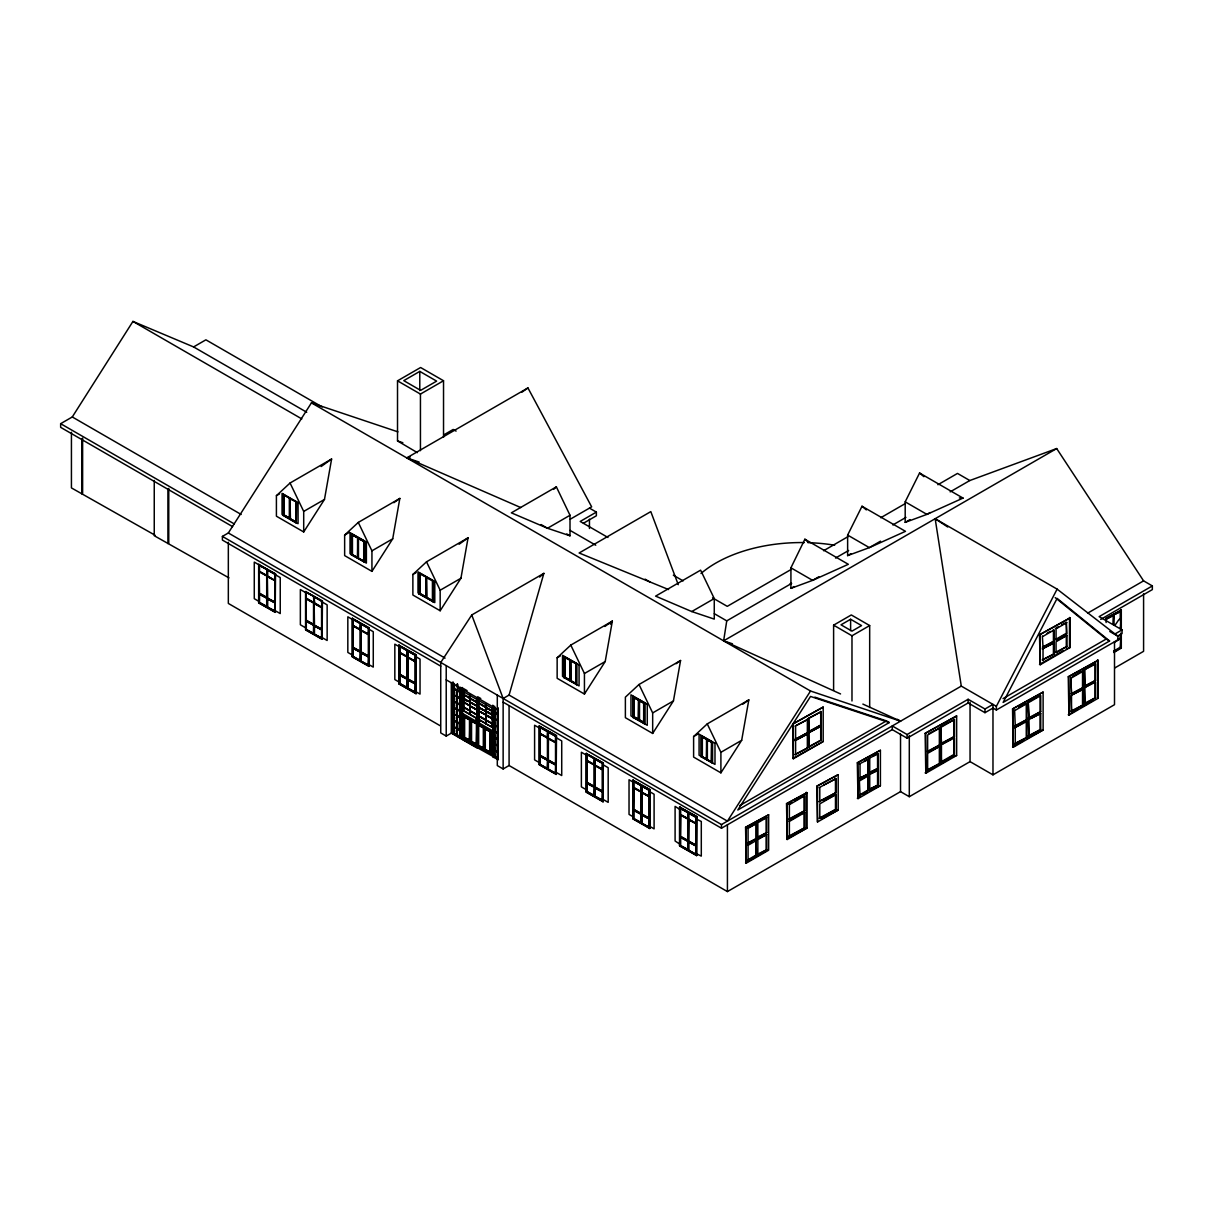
<?xml version="1.0" encoding="UTF-8"?>
<svg xmlns="http://www.w3.org/2000/svg" width="1213" height="1213" viewBox="0 0 1213 1213"><rect width="100%" height="100%" fill="white"/><g stroke="black" fill="none" stroke-linecap="round" stroke-linejoin="round"><path stroke-width="1.5" d="M476.618 720.37L475.784 719.339M840.548 693.942L723.63 640.843L726.754 620.859L791.649 583.392M324.478 499.438L331.604 459.03L290.059 483.017L276.412 495.677L276.412 516.207L303.705 531.961L324.478 499.438L303.705 511.431L303.705 531.961M392.709 538.83L399.835 498.422L358.29 522.424L344.644 535.069L344.644 555.599L371.936 571.368L392.709 538.83L371.936 550.823L371.936 571.368M460.94 578.237L468.066 537.829L426.521 561.816L412.875 574.462L412.875 595.007L440.167 610.761L460.94 578.237L440.167 590.231L440.167 610.761M605.211 661.525L612.338 621.117L570.792 645.104L557.146 657.764L557.146 678.294L584.439 694.048L605.211 661.525L584.439 673.518L584.439 694.048M673.442 700.917L680.569 660.509L639.024 684.496L625.377 697.157L625.377 717.687L652.67 733.44L673.442 700.917L652.67 712.91L652.67 733.44M741.674 740.309L748.815 699.901L707.255 723.888L693.609 736.549L693.609 757.079L720.901 772.848L741.674 740.309L720.901 752.303L720.901 772.848M497.3 695.125L497.3 765.585L503.137 768.951L503.137 698.491L509.081 695.064L543.864 573.355L471.751 614.976L440.744 662.48L440.744 732.925L446.217 736.079L452.161 732.652M478.589 720.947L479.499 720.931M790.921 567.82L804.886 539.224L848.327 564.303L812.634 580.36L790.921 588.366L790.921 567.82L812.634 580.36L818.851 576.782M847.629 535.085L862.018 506.246L905.474 531.324L869.357 547.624L847.629 555.615L847.629 535.085L869.357 547.624L880.547 541.165M905.186 501.848L919.575 473.009L963.031 498.088L926.914 514.388L905.186 522.378L905.186 501.848L926.914 514.388L930.113 512.538M996.358 706.345L1057.114 589.124L935.162 518.724L961.287 686.103L996.358 706.345L996.358 710.014L992.977 708.074L984.986 712.683L968.141 702.949L907.097 738.186L892.268 729.62L721.492 828.221L503.137 702.16M232.593 526.624L60.65 427.355L60.65 423.686L72.28 416.969L132.945 321.415L193.595 346.933L306.722 412.238M440.744 666.149L222.404 540.073L222.404 536.404L228.332 532.977L311.438 402.868L397.909 431.858M610.366 624.21L612.338 621.117L604.862 626.469M897.256 719.294L900.531 721.189L810.527 691.016L727.421 821.125L509.081 695.064M479.681 721.826L478.589 721.25L479.741 721.417M553.628 489.385L556.358 486.853L570.004 515.267L570.004 535.797L547.503 528.261L511.355 512.841L556.358 486.853M539.633 577.085L543.864 573.355M321.127 466.535L331.604 459.03M393.846 502.713L399.835 498.422M459.09 544.258L468.066 537.829M676.081 663.723L680.569 660.509M742.826 704.192L748.815 699.901M521.848 392.239L527.943 387.933L591.656 506.852L570.14 519.27M193.595 346.933L205.892 339.822L322.173 406.946M71.431 432.253L71.431 487.914L155.097 535.236M417.378 452.646L397.515 440.926L397.515 380.837L420.608 367.509L443.533 380.746L443.533 437.347M419.789 371.39L403.777 380.639L420.623 390.374L436.635 381.125L419.789 371.39L419.789 390.616M397.515 380.837L420.441 394.073L443.533 380.746M154.248 480.424L154.248 535.721L228.954 577.873M276.412 495.677L279.597 493.827M290.059 518.77L296.124 521.878L290.059 518.77L290.059 498.907L296.594 501.773L296.26 523.03L283.175 515.48L283.508 494.222L283.508 515.282M283.175 515.48L283.978 514.873L283.978 495.01L289.71 498.316L289.71 518.178L283.645 515.055M290.059 498.907L290.407 518.573M443.943 434.8L453.207 429.447L456.073 431.1M520.741 507.55L406.749 457.892L527.943 387.933M258.657 564.5L275.518 573.84L275.184 612.368L258.657 602.831L258.657 564.5L275.184 574.037L275.184 612.368M259.188 565.273L267.042 569.413L267.042 575.478L266.708 569.61L259.188 565.273L259.188 571.338L275.124 580.693L267.3 576.569L267.3 598.085L275.124 602.224L267.3 598.085M259.188 571.338L267.042 575.478M259.188 571.884L259.521 593.218L267.042 597.554L267.042 576.039L259.188 571.884L259.188 593.415L267.042 597.554M275.518 573.84L274.79 580.345L267.3 576.023L267.3 569.958L275.124 574.083M267.3 576.569L267.633 597.888M344.644 535.069L349.435 532.31M351.421 533.811L351.421 554.887L351.421 533.811L364.734 541.104L364.734 562.18L351.421 554.887M352.104 534.933L357.911 537.89L357.577 557.753L352.104 554.584L352.104 534.933L357.911 537.89M259.188 594.143L267.042 598.282L266.708 606.682L259.188 602.345L259.188 594.143L267.042 598.282M358.123 538.405L364.067 541.453L363.733 561.301L358.123 558.056L358.123 538.405L364.067 541.453M258.657 602.831L275.518 612.171M259.188 602.345L267.042 606.485M267.3 598.813L275.124 602.952L267.3 598.813L267.3 607.031L275.124 611.155L267.3 607.031M352.104 554.584L357.911 557.555M358.123 558.056L364.067 561.103M305.57 591.641L322.431 600.981L322.097 639.327L305.57 629.79L305.57 591.641L322.097 601.178M305.979 592.293L306.313 598.161L313.879 602.527L313.879 596.462L305.979 592.293L305.979 598.358L321.915 607.713L314.137 603.619L314.137 625.135L321.915 629.229L314.137 625.135M305.979 598.904L306.313 620.222L313.879 624.589L313.879 603.073L305.979 598.904L305.979 620.419L313.879 624.589M314.137 596.993L314.47 602.861L321.915 607.167L321.581 601.284L314.137 596.993L314.47 602.861M313.879 602.527L313.545 596.66M314.137 603.619L314.47 624.938M321.581 601.284L322.431 600.981M305.979 621.147L313.879 625.317L313.545 633.717L305.979 629.365L305.979 621.147L313.879 625.317M305.979 629.365L313.879 633.535M305.57 629.79L322.431 639.13M314.137 625.863L321.915 629.956L314.137 625.863L314.137 634.065L321.915 638.174L314.137 634.065M412.875 574.462L416.074 572.627M419.076 572.87L419.076 593.93L419.076 572.87L433.375 580.739L433.375 601.815L419.076 593.93M419.789 573.84L420.123 593.506L426.248 597.039L426.248 577.191L419.789 573.84L419.789 593.703L426.248 597.039M352.21 618.403L369.222 627.849L368.888 666.377L352.21 656.749L352.21 618.403L368.888 628.031L368.888 666.377M352.771 619.297L360.549 623.406L360.216 629.668L360.216 623.603L352.771 619.297L352.771 625.362L360.549 630.017L360.549 651.533L352.771 647.439L353.104 625.726L353.104 647.242L360.549 651.533M426.476 577.706L426.824 597.372L432.768 600.799L432.768 580.951L426.476 577.706L426.476 597.569L432.768 600.799M352.771 625.362L360.549 629.471M360.913 623.998L368.707 628.107L368.373 634.369L368.373 628.304L360.913 623.998L360.913 630.063L368.707 634.733L368.707 656.248L360.913 652.139L361.247 630.426L361.247 651.942L368.707 656.248M352.771 625.923L360.549 630.017M360.913 630.063L368.707 634.172M368.373 628.304L369.222 627.849M570.004 515.267L547.503 528.261L541.074 524.547M360.913 630.624L368.707 634.733M352.771 648.167L360.549 652.26L360.216 660.676L352.771 656.369L352.771 648.167L360.549 652.26M583.423 523.243L596.371 515.783L596.371 512.113L580.193 521.454L607.971 537.48M352.21 656.749L369.222 666.18M352.771 656.369L360.549 660.479M360.913 652.867L368.707 656.976L368.373 665.376L360.913 661.07L360.913 652.867L368.707 656.976M360.913 661.07L368.707 665.179M398.789 645.24L416.317 654.975L415.983 693.7L398.789 683.783L398.789 645.24L416.317 654.975M399.562 646.317L407.28 650.38L406.946 656.642L406.946 650.577L399.562 646.317L399.562 652.382L407.28 657.006L407.28 678.522L399.562 674.443L399.896 652.73L399.896 674.261L407.28 678.522M399.562 652.382L407.28 656.445M407.765 651.047L415.498 655.126L415.164 661.388L415.164 655.323L407.765 651.047L407.765 657.128L415.498 661.737L415.498 683.253L407.765 679.189L408.114 657.476L408.114 678.992L415.498 683.253M399.562 652.928L407.28 657.006M407.765 657.128L415.498 661.191M407.765 657.673L415.498 661.737M399.562 675.171L407.28 679.25L406.946 687.65L399.562 683.389L399.562 675.171L407.28 679.25M398.789 683.783L416.317 693.502M399.562 683.389L407.28 687.453M407.765 679.917L415.498 683.98L415.164 692.396L407.765 688.12L407.765 679.917L415.498 683.98M407.765 688.12L415.498 692.198M454.087 684.056C452.146 689.833 460.364 694.291 457.028 684.223M454.087 688.999L454.42 694.867L457.362 696.58L457.028 690.713L454.087 688.999L454.087 695.064C472.054 706.952 451.251 688.757 457.665 703.115L460.318 704.647L459.985 698.809M457.028 690.713L460.318 691.91L459.985 687.468M454.087 695.398L454.42 701.25L457.362 702.949L457.028 697.096L454.087 695.398L454.087 701.448C472.1 713.289 451.206 695.094 457.665 709.499L460.318 711.03L459.985 705.162M459.985 692.411L460.318 698.279L457.665 696.747C451.206 682.358 472.1 700.553 454.087 688.696M476.77 705.845L476.936 702.463L463.518 694.473L469.719 698.066L469.719 695.322M454.087 701.751L454.42 707.619L457.362 709.332L457.028 703.449L454.087 701.751L454.087 707.816C472.084 719.673 451.221 701.478 457.665 715.867L460.318 717.399L459.985 711.531M463.684 698.461L469.886 702.054L463.684 698.461L463.684 701.933L469.719 705.617L469.886 702.054M470.31 698.203L470.31 695.474L470.144 698.294L476.936 702.024L476.936 699.295L476.936 718.369L476.936 714.897L470.31 711.076L476.936 714.897M463.684 702.266L469.886 705.845L463.684 702.266L463.684 706.906L469.719 710.591L469.886 705.845M470.144 698.733L470.144 702.009L470.144 698.733L476.936 702.463M454.087 708.134L454.42 714.002L457.362 715.7L457.028 709.832L454.087 708.134L454.087 714.184C472.039 726.071 451.251 707.876 457.665 722.251C466.702 729.438 447.248 712.258 454.087 726.936C472.585 739.081 451.009 720.31 457.665 735.184L460.318 736.716L457.331 735.381L457.362 684.026M476.936 709.59L470.144 705.86L470.144 702.388L476.936 706.118L476.77 709.681M463.684 710.712L463.684 707.255L469.886 710.833L469.886 714.29L463.684 710.712L463.684 691.637L463.684 694.382M454.087 714.518L454.42 720.37L457.028 722.266L454.087 720.567L454.087 714.518L457.665 715.867M470.144 705.86L470.31 702.297M476.936 714.548L470.144 710.833L470.144 706.193L476.936 709.923L476.77 714.654M557.146 657.764L560.345 655.915M492.023 714.654L492.19 711.273L478.665 703.222L485.928 707.224L485.928 704.495L485.928 707.224M476.936 706.118L470.144 702.388M469.886 710.833L463.518 707.346M470.144 710.833L470.31 706.087M564.106 656.597L564.106 677.673L564.106 656.597L576.751 663.511L576.751 684.587L564.106 677.673M463.214 715.761L491.523 731.712L491.189 753.91L463.214 737.747L463.214 715.761L491.523 731.712M485.928 711.318L478.665 707.315L485.928 711.318L485.761 714.882L485.761 711.409M564.727 657.582L565.076 677.233L570.428 680.326L570.428 660.479L564.727 657.582L564.727 677.43L570.428 680.326M464.109 717.065L470.007 719.885L469.492 740.415L464.109 737.307L464.109 717.065L470.007 719.885M476.936 709.923L470.144 706.193M486.186 704.829L486.186 707.558L492.19 710.833L492.19 708.104L492.19 727.178L492.19 723.706L486.186 720.431L492.19 723.706M470.31 714.533L470.144 711.167L470.31 714.533L476.936 718.369M454.087 720.886L457.665 722.251M457.665 722.569L460.318 724.1L457.665 722.569L457.665 728.619L459.985 730.347L459.985 724.297M485.761 715.215L485.761 719.855L485.928 715.109L478.665 711.106L486.352 715.033M485.761 707.755L485.761 711.03L485.761 707.755C474.51 697.702 477.209 709.787 485.928 710.939M454.087 726.936L457.362 728.452L457.028 722.599M454.087 727.239L454.42 733.319L457.028 735.214L454.087 733.501L454.087 727.239L457.665 728.619M570.595 660.964L570.944 680.629L576.19 683.662L576.19 663.814L570.595 660.964L570.595 680.811L576.19 683.662M492.19 714.548L486.352 711.182M492.19 714.927C477.088 708.043 495.783 712.85 492.023 718.505M478.665 716.095L485.928 720.097L485.761 723.661L485.761 720.188L478.665 716.095L478.832 719.461L485.928 723.555M471.038 721.068L476.921 723.873L476.421 744.418L471.038 741.31L471.038 721.068L476.921 723.873M492.19 711.273L486.352 707.892L486.186 711.273M478.832 719.461L478.832 700.401L478.832 703.131M492.19 718.733C476.603 711.318 496.996 717.156 492.023 723.464M494.646 712.471L497.921 713.972L494.646 712.471L494.646 706.163M494.646 712.759L497.921 714.26L494.646 712.759L494.646 718.763L497.921 720.567L494.646 719.051L494.646 725.071L497.921 726.572L494.646 725.071M478.149 725.192L483.82 727.891L478.149 725.192L478.149 745.434L483.82 748.133L478.149 745.434M494.646 718.763L497.921 720.279L497.588 714.457M494.646 719.051L494.98 724.874M463.214 737.747L491.523 753.713M493.312 707.376L493.312 756.609L461.607 738.899L461.607 687.756M464.109 737.307L470.007 740.127M484.791 729.028L490.461 731.712L489.946 752.257L484.791 749.27L484.791 729.028L490.461 731.712M494.646 725.374L497.921 726.875L494.646 725.374L494.646 731.363L497.921 733.198L494.646 731.697L494.646 737.671L497.921 739.46L494.646 737.944L494.646 743.978L497.921 745.859L494.646 744.357L494.646 750.271L497.921 752.105L494.646 750.604L494.646 756.578L497.921 758.08L494.646 756.578M691.759 611.549L714.26 598.555L700.614 570.155L655.611 596.129L691.759 611.549L714.26 619.1L714.26 598.555M471.038 741.31L476.921 744.115M494.646 731.363L497.921 732.879L497.588 727.072M494.646 731.697L494.98 737.474L497.588 739.369L497.588 733.395M494.646 737.944L494.98 743.781L497.588 745.677L497.588 739.657M790.937 569.579L727.254 606.348L712.547 597.857M823.597 550.732L848.099 536.586M880.759 517.739L905.247 503.592M937.907 484.73L957.497 473.419L969.809 480.53L1056.69 448.552L1143.586 580.86L1152.35 585.924L1152.35 589.594L1100.737 619.388M484.791 749.27L490.461 751.954M494.646 744.357L494.98 750.074L497.588 751.984L497.588 746.056M494.646 750.604L494.98 756.381M539.148 726.056L556.509 735.685L556.176 774.425L539.148 764.599L539.148 726.056L556.509 735.685M539.937 727.36L547.76 731.484L547.427 737.747L547.427 731.682L539.937 727.36L539.937 733.425L547.76 738.111L547.76 759.626L539.937 755.487L540.27 733.774L540.27 755.29L547.76 759.626M790.027 583.969L790.921 583.468M835.53 558.056L848.63 550.49M892.844 524.956L905.944 517.405M950.158 491.871L969.809 480.53M492.796 705.238L493.312 756.609M492.796 756.897L498.407 759.747M539.937 733.425L547.76 737.549M790.921 588.366L794.015 586.561M847.629 555.615L850.829 553.765M905.186 522.378L909.993 519.619M548.033 732.03L555.857 736.17L555.524 742.432L555.524 736.367L548.033 732.03L548.033 738.095L555.857 742.781L555.857 764.296L548.033 760.172L548.367 738.459L548.367 759.975L555.857 764.296M539.937 733.971L547.76 738.111M548.033 738.095L555.857 742.235M723.63 640.843L1056.69 448.552M503.137 768.951L509.081 765.524L727.421 891.585L900.531 791.634L909.295 796.698L970.051 761.628L992.977 774.849L1114.504 704.692L1114.504 641.616M633.004 696.383L633.004 717.444L633.004 696.383L644.831 702.827L644.831 723.888L633.004 717.444M548.033 738.656L555.857 742.781M633.899 697.733L638.766 700.159L638.432 719.43L633.899 716.807L633.899 697.733L638.766 700.159M539.937 756.215L547.76 760.354L547.427 768.754L539.937 764.433L539.937 756.215L547.76 760.354M639.175 700.78L644.012 703.191L643.678 722.463L639.175 719.855L639.175 700.78L644.012 703.191M539.148 764.599L556.509 774.228M539.937 764.433L547.76 768.557M548.033 760.9L555.857 765.024L555.524 773.439L548.033 769.103L548.033 760.9L555.857 765.024M633.899 716.807L638.766 719.233M548.033 769.103L555.857 773.242M639.175 719.855L644.012 722.266M586.122 753.5L603.316 763.038L602.982 801.763L586.122 792.044L586.122 753.5L603.316 763.038M586.713 754.365L594.522 758.474L594.173 764.736L594.173 758.671L586.713 754.365L586.713 760.43L594.522 765.1L594.522 786.615L586.713 782.506L587.062 760.794L587.062 782.309L594.522 786.615M586.713 760.43L594.522 764.554M594.901 759.095L602.649 763.174L602.315 769.436L602.315 763.371L594.901 759.095L594.901 765.16L602.649 769.8L602.649 791.316L594.901 787.222L595.234 765.509L595.234 787.025L602.649 791.316M833.604 690.364L833.604 625.165L851.314 614.946L869.676 625.559L869.676 707.528M586.713 760.991L594.522 765.1M594.901 765.16L602.649 769.239M850.616 619.267L841.003 624.816L851.966 631.139L861.564 625.59L850.616 619.267L850.616 630.624M594.901 765.706L602.649 769.8M586.713 783.234L594.522 787.343L594.173 795.743L586.713 791.437L586.713 783.234L594.522 787.343M833.604 625.165L851.981 635.779L869.676 625.559M586.713 791.437L594.522 795.546M586.122 792.044L603.316 801.581M594.901 787.95L602.649 792.044L602.315 800.444L594.901 796.168L594.901 787.95L602.649 792.044M693.609 736.549L698.4 733.774M594.901 796.168L602.649 800.246M701.311 735.821L701.311 756.882L701.311 735.821L712.577 741.931L712.577 763.007L701.311 756.882M702.009 737.004L706.861 739.414L706.527 759.262L702.009 756.654L702.009 737.004L706.861 739.414M632.868 780.232L650.062 789.769L649.728 828.509L632.868 818.775L632.868 780.232L650.062 789.769M633.504 781.384L641.343 785.508L641.01 791.771L641.01 785.706L633.504 781.384L633.504 787.449L641.343 792.134L641.343 813.65L633.504 809.511L633.853 787.813L633.853 809.329L641.343 813.65M707.027 739.9L711.788 742.25L711.455 762.113L707.027 759.55L707.027 739.9L711.788 742.25M633.504 787.449L641.343 791.589M641.738 786.145L649.44 790.194L649.107 796.456L649.107 790.391L641.738 786.145L641.738 792.21L649.44 796.805L649.44 818.32L641.738 814.272L642.086 792.559L642.086 814.075L649.44 818.32M702.009 756.654L706.861 759.065M633.504 787.995L641.343 792.134M641.738 792.21L649.44 796.259M707.027 759.55L711.788 761.916M641.738 792.756L649.44 796.805M633.504 810.254L641.343 814.378L641.01 822.778L633.504 818.457L633.504 810.254L641.343 814.378M792.847 723.994L823.187 707.073L823.187 741.522L793.347 758.747L792.847 723.994L823.187 707.073M632.868 818.775L650.062 828.312M633.504 818.457L641.343 822.581M796.623 725.253L807.858 719.354L807.858 732.576L795.091 739.354L807.858 732.576M808.419 718.445L821.216 711.637L821.216 724.858L808.919 731.955L808.419 718.445L821.216 711.637M641.738 815L649.44 819.063L649.107 827.463L641.738 823.218L641.738 815L649.44 819.063M795.091 726.132L807.858 719.354M641.738 823.218L649.44 827.266M808.419 731.666L821.216 724.858M679.523 807.054L696.884 816.683L696.55 855.605L679.523 845.779L679.523 807.054L696.884 816.683M807.858 733.789L795.091 740.582L807.858 733.789L807.858 747.769L795.091 754.547L807.858 747.769M808.419 732.879L821.216 726.071L821.216 740.051L808.919 747.147L808.419 732.879L821.216 726.071M680.296 808.404L688.059 812.483L687.726 818.745L687.726 812.68L680.296 808.404L680.296 814.469L688.059 819.109L688.059 840.624L680.296 836.53L680.629 814.818L680.629 836.333L688.059 840.624M679.523 809.298L675.095 806.357L675.095 841.003L679.523 843.945M680.296 814.469L688.059 818.548M688.423 813.089L696.232 817.213L695.898 823.46L695.898 817.395L688.423 813.089L688.423 819.154L696.232 823.824L696.232 845.34L688.423 841.216L688.757 819.503L688.757 841.018L696.232 845.34M808.419 746.859L821.216 740.051M680.296 815.015L688.059 819.109M792.847 758.443L823.187 741.522M688.423 819.154L696.232 823.278M696.55 819.124L701.296 821.474L701.296 856.12L696.55 853.77M688.423 819.7L696.232 823.824M680.296 837.258L688.059 841.352L687.726 849.752L680.296 845.461L680.296 837.258L688.059 841.352M739.839 805.523L886.415 720.886L889.281 722.554L737.807 809.996L810.527 696.429L889.281 722.554M1039.496 634.793L1070.169 617.857L1070.169 647.439L1040.178 664.769L1039.496 634.793L1070.169 617.857M1047.107 633.216L1050.276 631.397M1055.386 628.44L1058.494 626.636M1061.618 624.847L1064.741 623.042M679.523 845.779L696.884 855.423M680.296 845.461L688.059 849.555M1043.028 636.34L1054.112 629.956L1054.112 641.101L1043.028 647.499L1042.361 635.961M1066.97 622.527L1056.053 628.834L1056.053 639.979L1066.97 633.671L1066.303 622.133L1066.303 633.292L1055.386 639.585M688.423 841.943L696.232 846.068L695.898 854.468L688.423 850.161L688.423 841.943L696.232 846.068M222.404 536.404L721.492 824.552L961.287 686.103M1087.621 613.172L1143.586 580.86M688.423 850.161L696.232 854.286M1042.361 647.105L1054.112 641.101M1054.112 642.86L1042.361 648.864L1054.112 642.86L1054.112 653.898L1042.361 659.902L1054.112 653.898M1056.932 640.449L1066.97 635.43L1066.97 646.468L1056.053 652.776L1056.053 641.738L1066.97 635.43M1152.35 585.924L1099.13 616.644L1122.055 629.881L1122.055 633.55L1117.522 636.158M1121.297 610.154L1105.604 618.645L1121.297 610.154L1121.297 630.047M745.57 827.342L768.648 814.802L768.648 850.222L746.238 863.156L745.57 827.342L768.648 814.802M786.524 803.703L807.009 792.65L807.009 828.07L787.192 839.517L786.524 803.703L807.009 792.65M816.819 786.206L838.198 774.652L838.198 810.072L817.501 822.02L816.819 786.206L838.198 774.652M857.318 762.825L880.411 750.271L880.411 785.69L858 798.639L857.318 762.825L880.411 750.271M1112.897 615.325L1106.226 619.176L1113.398 615.613L1113.398 624.286L1113.579 614.93L1120.721 611.397L1113.579 614.93M892.268 729.62L892.268 725.95L907.097 734.517L968.141 699.279L984.986 709.014L992.977 704.404L992.977 774.849M747.39 827.979L756.624 823.415L756.624 838.441L748.072 843.369L748.072 828.358L756.624 823.415M757.17 822.323L760.142 820.61M763.129 818.896L766.783 817.562L766.783 832.573L757.852 837.728L757.852 822.717L766.783 817.562M788.693 804.264L791.771 802.49M794.833 800.716L802.506 796.289M865.051 760.627L868.569 759.383L868.569 773.803L859.365 778.337L868.569 773.803M873.315 755.851L876.15 754.213M824.021 784.811L836.136 778.594L836.136 792.529L819.109 801.581L836.136 792.529M859.365 763.917L868.569 759.383M869.069 758.307L878.242 753.789L878.242 768.223L869.069 772.742L878.242 768.223M819.109 787.646L836.136 778.594M1055.386 652.382L1066.97 646.468M1039.496 664.375L1063.179 650.699M1066.348 648.879L1070.169 647.439M1120.206 628.88C1122.829 601.997 1111.426 642.39 1114.08 615.234M925.125 733.365L956.648 715.943L956.648 755.456L925.807 773.257L925.125 733.365L956.648 715.943M928.521 733.713L940.014 727.861L940.014 744.797L927.642 751.954L927.642 735.002L940.014 727.861M940.772 726.648L954.449 719.536L954.449 736.473L941.455 743.978L940.772 726.648L941.455 743.978M941.455 727.027L954.449 719.536M747.39 842.99L756.624 838.441M757.17 837.349L766.783 832.573M788.693 819.139L804.704 810.678L804.704 795.789L789.375 804.659L789.375 819.533L804.704 810.678M747.39 844.885L751.681 842.413M757.17 839.244L766.783 834.468L766.783 849.676L757.852 854.831L757.852 839.623L766.783 834.468M788.693 821.034L797.896 815.727M800.959 813.953L804.704 812.574L804.704 827.721L789.375 836.576L789.375 821.428L804.704 812.574M824.021 800.641L836.136 794.424L836.136 809.147L819.791 818.578L819.791 803.87L836.136 794.424M870.479 773.818L878.242 770.119L878.242 784.932L869.069 789.451L878.242 784.932M756.624 840.336L748.072 845.279L748.072 860.472L756.624 855.529L755.957 839.942L755.957 855.15L747.39 860.093M860.032 780.626L868.569 775.698L868.569 790.512L860.032 795.44L859.365 780.247L867.886 775.319L867.886 790.133L859.365 795.046M869.069 774.637L878.242 770.119M1003.03 698.597L1106.211 639.024L1109.577 640.98L1003.121 702.433L1057.114 598.388L1109.577 640.98M1114.504 634.232L1122.055 629.881M1117.552 639.448L1120.721 638.205L996.358 710.014M1114.08 642.526L1120.721 638.69L1120.206 647.302L1121.297 648.121L1113.716 652.503M926.975 751.56L940.014 744.797M940.772 743.584L954.449 736.473M928.521 752.09L940.014 746.222L940.014 763.28L927.642 770.422L927.642 753.379L940.014 746.222M940.772 745.009L954.449 737.898L954.449 754.956L941.455 762.461L940.772 745.009L950.522 739.384M819.109 818.199L836.136 809.147M757.17 854.437L766.783 849.676M788.693 836.182L804.704 827.721M745.57 862.777L766.373 850.753M788.041 838.244L807.009 828.07M821.595 818.881L838.198 810.072M857.318 798.245L860.517 796.395M863.732 794.545L866.931 792.711M870.13 790.861L880.411 785.69M1012.552 708.953L1043.119 692.092L1043.119 730.044L1013.234 747.299L1012.552 708.953L1043.119 692.092M1068.259 676.793L1098.174 660.297L1098.174 698.248L1068.941 715.124L1068.259 676.793L1098.174 660.297M1113.579 651.138L1120.206 647.302M1114.08 651.426L1120.721 647.59M1114.717 651.336L1120.797 647.818L1120.721 633.141M1018.981 707.346L1024.818 703.98M1029.716 701.159L1038.571 696.035M1072.307 676.687L1081.086 671.623M1084.195 669.819L1095.627 664.011L1095.627 680.341L1084.877 686.543L1084.195 669.819L1093.413 664.497M1015.266 710.272L1026.956 703.525L1026.956 719.536L1015.266 726.284L1014.599 709.878M1028.912 702.403L1040.724 695.58L1040.724 711.591L1028.912 718.414L1028.23 702.009L1028.912 718.414M1071.519 677.915L1083.224 671.168L1083.224 687.498L1071.519 694.245L1070.852 677.536L1071.519 694.245M926.975 770.043L940.014 763.28M940.772 762.067L953.767 754.562L953.767 737.504M925.125 772.878L928.37 770.998M931.629 769.118L934.874 767.253M938.119 765.373L949.476 758.807M952.736 756.942L956.648 755.456M1114.808 667.938L1143.586 651.32L1143.586 593.809M1014.599 725.89L1026.956 719.536M1028.23 718.02L1040.724 711.591M1070.852 693.866L1083.224 687.498M1084.195 686.149L1095.627 680.341M1021.892 723.57L1014.599 727.785L1026.956 721.432L1026.956 737.398L1014.599 743.751L1026.956 737.398M1031.186 718.202L1040.724 713.471L1040.724 729.438L1028.912 736.261L1028.23 719.9L1040.724 713.471M1072.307 694.7L1083.224 689.181L1083.224 704.844L1071.519 711.591L1070.852 695.549L1083.224 689.181M1084.195 687.832L1095.627 682.024L1095.627 697.672L1084.877 703.889L1084.195 687.832L1093.413 682.51M1028.23 735.866L1040.724 729.438M1070.852 711.197L1083.224 704.844M1084.195 703.495L1095.627 697.672M1012.552 746.905L1023.56 740.552M1026.714 738.732L1043.119 730.044M1068.259 714.745L1078.008 709.12M1081.253 707.24L1092.625 700.674M406.749 457.892L410.252 456.998M959.362 497.937L963.031 498.088M814.818 697.141L886.415 720.886M397.515 440.926L402.837 442.715M408.523 458.484L419.107 462.047M727.163 642.026L732.455 643.815M668.56 589.548L579.132 552.992L650.805 511.613L678.249 584.681M862.868 704.086L900.531 721.189M1109.759 631.488L1117.886 636.188L1117.886 639.858M1098.174 698.248L1097.507 659.902M1026.956 703.525L1026.274 703.146L1026.274 719.157M1026.956 721.432L1026.274 721.038L1026.274 737.004M589.457 508.111L596.371 512.113M673.336 575.22L683.131 580.891M570.095 530.415L595.75 545.213M714.336 613.687L726.754 620.859M566.789 533.947L570.004 535.797M645.073 579.147L649.819 581.891M311.438 402.868L810.527 691.016M132.945 321.415L301.81 418.91M283.175 494.404L296.26 501.955L296.26 523.03M283.978 514.873L289.71 518.178M72.28 416.969L241.16 514.464M60.65 423.686L234.23 523.895M228.332 532.977L445.065 658.098M259.006 564.833L254.275 562.104L254.275 598.691L259.006 601.421M267.3 569.958L274.79 574.28M275.518 574.841L280.233 577.57L280.233 613.581L275.518 610.852M322.431 602.148L327.146 604.878L327.146 640.494L322.431 637.765M352.543 619.525L347.828 616.811L347.828 652.427L352.543 655.141M305.903 592.748L300.354 589.533L300.354 624.771L305.903 627.985M369.222 629.38L373.27 631.715L373.27 667.12L369.222 664.785M399.122 646.635L394.832 644.164L394.832 679.568L399.122 682.04M416.317 656.946L420.032 659.084L420.032 694.109L416.317 691.971M540.27 728.513L534.599 725.238L534.599 759.884L540.27 763.159M555.857 737.519L561.725 740.9L561.725 775.547L555.857 772.15M586.47 755.183L581.376 752.242L581.376 786.888L586.47 789.83M602.649 764.524L608.183 767.723L608.183 802.369L602.649 799.17M633.201 782.173L629.031 779.747L629.031 814.393L633.201 816.819M650.062 791.892L654.095 794.227L654.095 828.873L650.062 826.538M467.111 690.637L462.562 688.014L462.562 738.869M480.773 698.521L477.71 696.762L477.043 747.996L451.312 733.137L451.312 682.525M446.217 679.841L497.3 709.332M462.562 691.198L492.978 708.756M470.144 702.009L476.936 705.739M485.928 714.791L478.665 710.788L478.832 707.209M492.19 718.399L486.186 715.124L486.352 711.561M485.928 719.749L478.665 715.746L478.832 711.015M492.19 723.373L486.186 720.082L486.352 715.352M492.19 727.178L486.186 723.903L486.352 720.34M462.562 710.257L492.978 727.83M462.562 713.441L492.978 730.999M440.167 725.738L228.332 603.437L228.332 542.211M935.162 518.724L947.732 527.003M1057.114 589.124L1117.886 636.188M1055.204 597.615L1106.211 639.024M919.575 473.009L923.897 476.679M862.018 506.246L866.34 509.9M804.886 539.224L807.676 541.726M479.12 721.78L478.741 720.992M707.255 723.888L720.901 752.303M639.024 684.496L652.67 712.91M570.792 645.104L584.439 673.518M426.521 561.816L440.167 590.231M358.29 522.424L371.936 550.823M290.059 483.017L303.705 511.431M471.751 614.976L503.137 698.491M1121.297 633.656L1121.297 648.121M1120.797 609.866L1120.797 629.744M1120.206 611.109L1120.206 619.767M1120.206 634.535L1120.206 637.917M1106.12 618.933L1106.12 622.542M1094.945 663.617L1094.945 679.947M1094.945 681.63L1094.945 697.293M1084.877 670.213L1084.877 686.543M1084.877 688.226L1084.877 703.889M1082.542 670.774L1082.542 687.104M1082.542 688.787L1082.542 704.45M1071.519 695.928L1071.519 711.591M1069.502 617.478L1069.502 647.06M1068.941 677.172L1068.941 715.124M1066.303 635.051L1066.303 646.074M1053.43 629.562L1053.43 640.707M1053.43 642.465L1053.43 653.504M1043.028 649.258L1043.028 660.281M1040.178 635.187L1040.178 664.769M1040.041 695.185L1040.041 711.197M1040.041 713.092L1040.041 729.058M1028.912 720.295L1028.912 736.261M1015.266 728.164L1015.266 744.13M1013.234 709.347L1013.234 747.299M984.986 709.014L984.986 712.683M970.051 702.251L970.051 761.628M968.141 699.279L968.141 702.949M953.767 719.142L953.767 736.079M941.455 745.404L941.455 762.461M939.347 727.466L939.347 744.418M939.347 745.843L939.347 762.886M925.807 733.744L925.807 773.257M909.295 735.487L909.295 796.698M907.097 734.517L907.097 738.186M900.531 734.138L900.531 791.634M877.56 753.409L877.56 767.829M877.56 769.724L877.56 784.538M869.736 758.701L869.736 773.136M869.736 775.031L869.736 789.845M867.886 758.989L867.886 773.424M860.032 764.296L860.032 778.731M858 763.22L858 798.639M851.981 635.779L851.981 700.978M835.469 778.215L835.469 792.134M835.469 794.03L835.469 808.753M820.716 711.349L820.716 724.57M820.716 725.783L820.716 739.763M819.791 788.041L819.791 801.975M817.501 786.6L817.501 822.02M808.919 718.733L808.919 731.955M808.919 733.183L808.919 747.147M807.358 719.051L807.358 732.273M807.358 733.501L807.358 747.481M806.342 792.256L806.342 827.691M804.037 795.41L804.037 810.284M804.037 812.179L804.037 827.327M795.607 726.435L795.607 739.657M795.607 740.87L795.607 754.85M793.347 724.297L793.347 758.747M787.192 804.098L787.192 839.517M766.1 817.168L766.1 832.179M766.1 834.074L766.1 849.282M755.957 823.036L755.957 838.047M746.238 827.736L746.238 863.156M727.421 824.795L727.421 891.585M721.492 824.552L721.492 828.221M712.243 742.129L712.243 763.204M711.455 742.447L711.455 762.113M707.361 739.703L707.361 759.368M706.527 739.612L706.527 759.262M702.342 736.807L702.342 756.457M696.55 816.88L696.55 855.605M695.898 824.021L695.898 845.537M695.898 846.265L695.898 854.468M688.757 812.892L688.757 818.957M688.757 841.761L688.757 849.964M687.726 819.306L687.726 840.821M687.726 841.549L687.726 849.752M680.629 808.207L680.629 814.272M680.629 837.061L680.629 845.279M679.856 806.857L679.856 845.582M649.728 789.966L649.728 828.509M649.107 797.002L649.107 818.517M649.107 819.245L649.107 827.463M644.497 703.009L644.497 724.085M643.678 703.388L643.678 722.463M642.086 785.948L642.086 792.013M642.086 814.802L642.086 823.02M641.01 792.332L641.01 813.847M641.01 814.575L641.01 822.778M639.509 700.583L639.509 719.658M638.432 700.356L638.432 719.43M634.232 697.536L634.232 716.61M633.853 781.187L633.853 787.252M633.853 810.057L633.853 818.259M633.201 780.05L633.201 818.578M602.982 763.235L602.982 801.763M602.315 769.997L602.315 791.513M602.315 792.241L602.315 800.444M595.234 758.898L595.234 764.963M595.234 787.753L595.234 795.971M594.173 765.297L594.173 786.812M594.173 787.54L594.173 795.743M589.457 519.209L589.457 528.489M587.062 754.168L587.062 760.248M587.062 783.037L587.062 791.24M586.47 753.303L586.47 791.846M576.418 663.708L576.418 684.784M575.857 663.996L575.857 683.859M570.095 660.676L570.095 680.523M556.176 735.882L556.176 774.425M555.524 742.978L555.524 764.493M555.524 765.221L555.524 773.439M548.367 731.833L548.367 737.913M548.367 760.703L548.367 768.906M547.427 738.308L547.427 759.823M547.427 760.551L547.427 768.754M540.27 727.163L540.27 733.228M540.27 756.017L540.27 764.235M539.497 725.859L539.497 764.402M509.081 705.678L509.081 765.524M497.921 707.679L497.861 758.428M497.588 707.876L497.588 714.169M497.588 720.765L497.588 726.769M497.588 752.303L497.588 758.277M494.98 707.543L494.98 712.274M494.98 712.562L494.98 718.581M494.98 725.177L494.98 731.181M493.964 706.815L493.964 757.185M493.63 706.997L493.63 757.382M492.978 705.572L492.978 756.427M491.189 731.909L491.189 753.91M489.946 732.015L489.946 752.257M485.291 728.74L485.291 748.982M483.32 728.179L483.32 748.421M478.665 724.904L478.665 745.146M476.421 724.176L476.421 744.418M471.539 720.765L471.539 741.007M469.492 720.173L469.492 740.415M464.624 716.777L464.624 737.019M463.548 715.564L463.548 737.549M462.123 687.468L462.123 738.596M460.318 687.271L460.318 738.141L453.495 733.82L453.495 683.45M459.985 717.929L459.985 723.964M459.985 730.651L459.985 736.913M457.665 684.193L457.665 690.379M457.028 716.231L457.028 722.266M457.028 728.952L457.028 735.214M454.42 683.859L454.42 688.499M454.42 720.704L454.42 726.739M453.844 683.253L453.844 733.622L452.995 734.123L452.995 681.873M446.217 665.634L446.217 736.079M433.041 580.936L433.041 601.997M432.435 581.148L432.435 600.996M425.915 577.388L425.915 597.236M420.441 394.073L420.441 450.675M415.983 655.172L415.983 693.7M415.164 661.934L415.164 683.45M415.164 684.177L415.164 692.396M408.114 650.865L408.114 656.93M408.114 679.72L408.114 687.938M406.946 657.203L406.946 678.719M406.946 679.447L406.946 687.65M399.896 646.12L399.896 652.185M399.896 674.989L399.896 683.192M399.122 645.043L399.122 683.586M368.373 634.93L368.373 656.445M368.373 657.173L368.373 665.376M364.4 541.301L364.4 562.377M363.733 541.65L363.733 561.301M361.247 623.8L361.247 629.865M361.247 652.67L361.247 660.873M360.216 630.214L360.216 651.73M360.216 652.458L360.216 660.676M358.457 538.208L358.457 557.874M357.577 538.087L357.577 557.753M353.104 619.1L353.104 625.165M353.104 647.969L353.104 656.172M352.437 534.736L352.437 554.386M352.543 618.205L352.543 656.551M321.915 601.102L322.097 639.327M321.581 607.91L321.581 629.426M321.581 630.154L321.581 638.356M314.47 625.665L314.47 633.868M313.545 603.27L313.545 624.786M313.545 625.514L313.545 633.717M306.313 620.95L306.313 629.168M305.903 591.444L305.903 629.592M295.775 502.212L295.775 522.06M289.376 498.513L289.376 518.376M274.79 580.891L274.79 602.406M274.79 603.134L274.79 611.352M267.633 569.761L267.633 575.826M267.633 598.631L267.633 606.834M266.708 576.236L266.708 597.751M266.708 598.479L266.708 606.682M259.521 565.076L259.521 571.141M259.521 593.945L259.521 602.148M259.006 564.303L259.006 602.634M168.759 488.384L168.759 543.121M167.91 488.869L167.91 543.606M82.62 438.09L82.62 493.388M81.771 438.575L81.771 493.873M700.993 573.491A121.209 69.99 0 0 1 804.31 542.575M807.919 542.651A121.209 69.99 0 0 1 834.665 545.213M463.684 694.806C462.502 705.996 479.271 700.432 463.518 694.913M298.064 502.622L282.053 493.373L282.053 514.433L298.064 523.682L298.064 502.622M366.387 542.059L350.041 532.628L350.041 553.689L366.387 563.12L366.387 542.059M434.785 581.558L418 571.854L418 592.93L434.785 602.618L434.785 581.558M579.071 664.86L562.514 655.293L562.514 676.369L579.071 685.921L579.071 664.86M647.272 704.222L630.972 694.822L630.972 715.882L647.272 725.298L647.272 704.222M714.988 743.326L699.082 734.138L699.082 755.214L714.988 764.402L714.988 743.326"/></g></svg>
